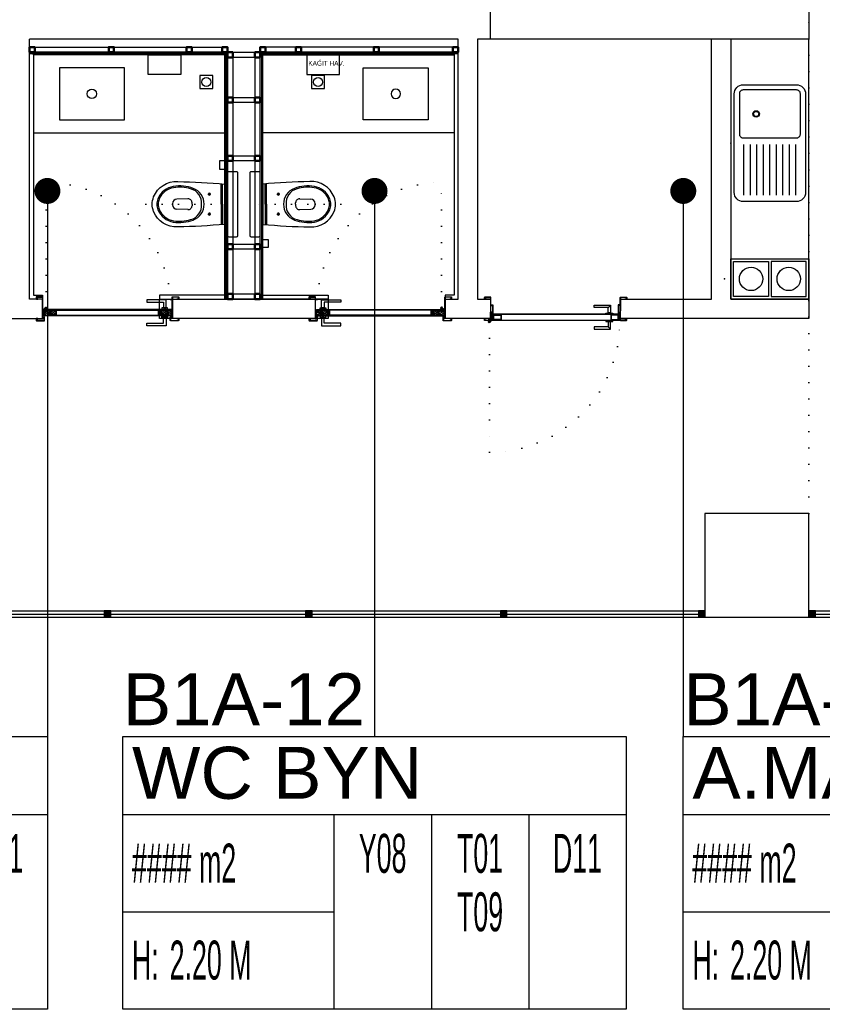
# Model space of a CAD drawing. Header units: metres. Extents: x -13933 to 152404, y -7861 to 21912.
# Drawn here: x 92755 to 93372, y 1298 to 2060 of the extents above; entities that cross this region are included whole.
import ezdxf
from ezdxf.enums import TextEntityAlignment as Align

# ---------------------------------------------------------------- set-up
doc = ezdxf.new("R2010")
doc.units = ezdxf.units.M
doc.header["$LTSCALE"] = 100
doc.header["$MEASUREMENT"] = 0
doc.linetypes.add('DOT2', pattern=[0.125, 0, -0.125])
doc.linetypes.add('HIDDEN', pattern=[0.375, 0.25, -0.125])
doc.layers.get('0').update_dxf_attribs({"color": 9, "lineweight": 9})
for name, color, linetype, lineweight in [('00', 9, 'Continuous', 9), ('01', 9, 'Continuous', 9), ('05V', 9, 'Continuous', 9), ('06B', 9, 'Continuous', 9), ('06C @ 1', 9, 'Continuous', 9), ('06D', 9, 'Continuous', 9), ('09', 9, 'Continuous', 9), ('10', 9, 'Continuous', 9), ('12', 9, 'Continuous', 9), ('15', 9, 'Continuous', 9), ('20', 9, 'DOT2', 9), ('21_mahal200', 9, 'Continuous', 9), ('40x40 profil', 3, 'Continuous', 9), ('Alçıpan', 2, 'Continuous', 9), ('SERAMİK', 1, 'Continuous', 9), ('TEFRİŞ', 9, 'Continuous', 9), ('YAZI', 7, 'Continuous', 9)]:
    doc.layers.add(name, color=color, linetype=linetype, lineweight=lineweight)
doc.styles.add('Arial', font='arial.ttf', dxfattribs={"height": 2.5})
doc.styles.add('MuuM_TEXT-STANDART', font='ARIALN.TTF')
doc.dimstyles.new('MuuM_DIM200', dxfattribs={"dimscale": 20, "dimtxt": 2, "dimasz": 1, "dimexe": 1, "dimexo": 1, "dimgap": 1, "dimtad": 1, "dimdec": 1, "dimrnd": 0.5, "dimdsep": 46, "dimtxsty": 'MuuM_TEXT-STANDART', "dimblk": 'ARCHTICK', "dimcen": 0, "dimdle": 0.15, "dimclrd": 256, "dimclre": 256, "dimclrt": 256, "dimadec": 0, "dimazin": 0, "dimtfac": 5, "dimtdec": 1, "dimtix": 1, "dimtmove": 2, "dimatfit": 3, "dimldrblk": 'DOT', "dimfxl": 3, "dimfxlon": 1, "dimtolj": 1, "dimlwd": -1, "dimlwe": -1, "dimarcsym": 0})

# ---------------------------------------------------------------- blocks, each defined once
blk = doc.blocks.new('p-kolon_80x80')
blk.add_lwpolyline([(-40, -40), (40, -40), (40, 40), (-40, 40)], close=True)
blk = doc.blocks.new('1.Bod.Ara.Sitatik Elk')
at = {"layer": '01'}
blk.add_lwpolyline([(8420, -6500), (8420, -6500), (8420, -6460), (8420, -6150), (9220, -6150), (9220, -6190), (8470, -6190), (8470, -6460), (9015, -6460), (9015, -6545), (9220, -6545), (9220, -6585), (8975, -6585), (8975, -6500), (8470, -6500), (8470, -6585), (8420, -6585), (8420, -6500)], close=True, dxfattribs=at)
blk.add_blockref('p-kolon_80x80', (9180, -6990), dxfattribs=at)
blk = doc.blocks.new('_ArchTick')
at = {"color": 0, "linetype": 'ByBlock', "const_width": 0.15}
blk.add_lwpolyline([(-0.5, -0.5), (0.5, 0.5)], dxfattribs=at)
blk = doc.blocks.new('_Dot')
at = {"color": 0, "linetype": 'ByBlock', "lineweight": -2}
blk.add_line((-0.5, 0), (-1, 0), dxfattribs=at)
at = {"color": 0, "linetype": 'ByBlock', "const_width": 0.5}
blk.add_lwpolyline([(-0.25, 0, 1), (0.25, 0, 1)], format="xyb", close=True, dxfattribs=at)
blk = doc.blocks.new('0_roomno2')
blk.add_lwpolyline([(19.375, -10.5), (0, -10.5), (0, 0), (19.375, 0)], close=True)
for points in [[(0, -3), (19.375, -3)], [(8.125, -3), (8.125, -10.5)], [(11.875, -3), (11.875, -10.5)], [(15.625, -3), (15.625, -10.5)], [(0, -6.75), (8.125, -6.75)]]:
    blk.add_lwpolyline(points)
at = {"style": 'MuuM_TEXT-STANDART', "width": 0.6}
blk.add_text('H:', height=1.5, dxfattribs=at).set_placement((0.35, -8.608), align=Align.MIDDLE_LEFT)
at = {"style": 'Arial'}
blk.add_attdef('ODANO', (0, 1.17), '', height=2, dxfattribs=at)
blk.add_attdef('MEKANADI', text='', height=2, dxfattribs=at).set_placement((0.35, -3), align=Align.BOTTOM_LEFT)
at = {"style": 'MuuM_TEXT-STANDART', "width": 0.6}
for tag, p in [('YER01', (10, -4.5)), ('TAVAN01', (13.75, -4.5)), ('DUVAR01', (17.5, -4.5)), ('YER02', (10, -6.75)), ('TAVAN02', (13.75, -6.75)), ('DUVAR02', (17.5, -6.75)), ('YER03', (10, -9)), ('TAVAN03', (13.75, -9)), ('DUVAR03', (17.5, -9))]:
    blk.add_attdef(tag, text='', height=1.5, dxfattribs=at).set_placement(p, align=Align.MIDDLE_CENTER)
for tag, p in [('M2', (0.35, -4.875)), ('TEMIZTAVANYUKSEKLIGI', (1.8, -8.608))]:
    blk.add_attdef(tag, text='', height=1.5, dxfattribs=at).set_placement(p, align=Align.MIDDLE_LEFT)
blk = doc.blocks.new('p-kapı kolu')
for points in [[(2.2, 0), (2.2, -1.25), (-2.2, -1.25), (-2.2, 0), (2.2, 0)], [(1.225, -1.25), (1.225, -7.5), (-13.775, -7.5), (-13.775, -5.625), (-1.025, -5.625), (-1.025, -5.625), (-1.025, -1.25), (1.225, -1.25)]]:
    blk.add_lwpolyline(points)
blk = doc.blocks.new('K-AH-01')
at = {"layer": '09'}
h = blk.add_hatch(dxfattribs=at)
h.set_pattern_fill('LOGEND', color=256, scale=10, style=0)
h.set_pattern_definition([(7e-15, (-3944.073, -2726.897), (10, 10), [3, -7]), (7e-15, (-3944.073, -2726.397), (10, 10), [3, -7]), (7e-15, (-3943.573, -2725.397), (10, 10), [2, -8]), (7e-15, (-3943.073, -2724.397), (10, 10), [1.5, -8.5]), (7e-15, (-3943.073, -2723.397), (10, 10), [1, -9]), (7e-15, (-3945.573, -2722.397), (10, 10), [0.5, -2.5, 0.5, -6.5]), (7e-15, (-3944.073, -2721.897), (10, 10), [0.5, -4, 1.5, -4]), (7e-15, (-3942.073, -2721.397), (10, 10), [0.5, -0.5, 0.5, -8.5]), (7e-15, (-3942.573, -2720.897), (10, 10), [0.5, -9.5]), (7e-15, (-3943.073, -2719.897), (10, 10), [1.5, -8.5]), (7e-15, (-3943.073, -2718.897), (10, 10), [2, -8]), (7e-15, (-3943.573, -2717.897), (10, 10), [2.5, -3, 0.5, -4]), (90, (-3947.573, -2723.897), (-10, 10), [0.5, -1, 2.5, -6]), (90, (-3947.073, -2722.897), (-10, 10), [0.5, -0.5, 1.5, -7.5]), (90, (-3946.573, -2718.897), (-10, 10), [1, -9]), (90, (-3946.073, -2722.897), (-10, 10), [2, -3, 0.5, -4.5]), (90, (-3945.573, -2717.397), (-10, 10), [0.5, -9.5]), (90, (-3945.073, -2722.397), (-10, 10), [1.5, -8.5]), (90, (-3944.073, -2721.897), (-10, 10), [1, -9]), (90, (-3943.073, -2721.897), (-10, 10), [0.5, -1.5, 1.5, -6.5]), (90, (-3942.573, -2721.397), (-10, 10), [0.5, -9.5]), (90, (-3942.073, -2723.397), (-10, 10), [1.4, -8.6]), (90, (-3941.573, -2725.397), (-10, 10), [1, -9]), (90, (-3940.573, -2721.397), (-10, 10), [0.5, -9.5]), (90, (-3939.573, -2721.897), (-10, 10), [1.5, -8.5]), (90, (-3938.573, -2721.897), (-10, 10), [1.5, -8.5]), (45, (-3940.073, -2725.8966), (1e-15, 10), [0.7071, -0.7071, 0.7071, -12.020836]), (45, (-3942.073, -2723.3966), (1e-15, 10), [1.4142, -12.727936]), (45, (-3946.073, -2718.3966), (1e-15, 10), [1.4142, -12.727936]), (45, (-3944.073, -2720.8966), (1e-15, 10), [1.4142, -12.727936]), (45, (-3943.573, -2722.8966), (1e-15, 10), [1.4142, -12.727936]), (45, (-3940.573, -2724.8966), (1e-15, 10), [1.4142, -12.727936]), (45, (-3941.573, -2724.3966), (1e-15, 10), [2.12132, -12.020816]), (45, (-3944.573, -2719.8966), (1e-15, 10), [0.7071, -13.435036]), (45, (-3945.073, -2718.8966), (1e-15, 10), [0.7071, -13.435036]), (45, (-3941.073, -2718.8966), (1e-15, 10), [0.7071, -13.435036]), (45, (-3945.073, -2723.8966), (1e-15, 10), [0.7071, -13.435036]), (45, (-3939.573, -2720.3966), (1e-15, 10), [0.7071, -13.435036]), (45, (-3943.073, -2721.3966), (1e-15, 10), [0.7071, -13.435036]), (45, (-3942.073, -2720.3966), (1e-15, 10), [0.7071, -13.435036]), (135, (-3942.573, -2722.3966), (-10, 1e-15), [0.7071, -0.7071, 2.12132, -10.606616]), (135, (-3941.073, -2722.3966), (-10, 1e-15), [0.7071, -13.435036]), (135, (-3941.073, -2725.8966), (-10, 1e-15), [0.7071, -13.435036]), (135, (-3943.073, -2723.3966), (-10, 1e-15), [0.7071, -13.435036]), (135, (-3941.573, -2721.3966), (-10, 1e-15), [0.7071, -13.435036]), (135, (-3944.073, -2723.8966), (-10, 1e-15), [0.7071, -13.435036]), (135, (-3940.073, -2723.8966), (-10, 1e-15), [0.7071, -13.435036]), (135, (-3947.073, -2726.8966), (-10, 1e-15), [0.7071, -13.435036]), (135, (-3946.573, -2726.3966), (-10, 1e-15), [1.4142, -12.727936]), (135, (-3946.073, -2725.8966), (-10, 1e-15), [1.4142, -12.727936]), (135, (-3945.073, -2725.8966), (-10, 1e-15), [1.4142, -12.727936]), (135, (-3944.573, -2724.8966), (-10, 1e-15), [1.4142, -12.727936]), (135, (-3940.573, -2720.8966), (-10, 1e-15), [1.4142, -12.727936]), (135, (-3938.573, -2725.8966), (-10, 1e-15), [1.4142, -12.727936]), (135, (-3938.073, -2717.8966), (-10, 1e-15), [1.4142, -12.727936]), (135, (-3938.073, -2718.8966), (-10, 1e-15), [1.4142, -12.727936]), (135, (-3939.073, -2719.3966), (-10, 1e-15), [1.4142, -12.727936]), (135, (-3946.073, -2719.3966), (-10, 1e-15), [2.12132, -12.020816]), (135, (-3939.573, -2720.3966), (-10, 1e-15), [2.12132, -12.020816]), (26.56505, (-3945.0727, -2717.3966), (10, 4e-09), [1.118, -21.24268]), (26.56505, (-3945.0727, -2722.3966), (10, 4e-09), [1.118, -21.24268]), (26.56505, (-3944.0727, -2719.3966), (10, 4e-09), [1.118, -21.24268]), (26.56505, (-3941.0727, -2726.3966), (10, 4e-09), [1.118, -21.24268]), (26.56505, (-3941.5727, -2725.3966), (10, 4e-09), [1.118, -21.24268]), (26.56505, (-3944.5727, -2723.3966), (10, 4e-09), [1.118, -21.24268]), (26.56505, (-3944.5727, -2718.3966), (10, 4e-09), [1.118, -21.24268]), (26.56505, (-3941.5727, -2721.3966), (10, 4e-09), [2.236, -20.12468]), (63.43495, (-3941.5727, -2719.8966), (5e-10, 10), [1.118, -21.24268]), (63.43495, (-3940.0727, -2722.8966), (5e-10, 10), [1.118, -21.24268]), (63.43495, (-3945.0727, -2720.8966), (5e-10, 10), [1.118, -21.24268]), (63.43495, (-3947.0727, -2720.3966), (5e-10, 10), [1.118, -21.24268]), (63.43495, (-3941.0727, -2722.3966), (5e-10, 10), [1.118, -21.24268]), (63.43495, (-3942.0727, -2722.3966), (5e-10, 10), [1.118, -21.24268]), (63.43495, (-3946.0727, -2720.8966), (5e-10, 10), [2.236, -20.12468]), (63.43495, (-3938.5727, -2724.3966), (5e-10, 10), [2.236, -20.12468]), (63.43495, (-3939.5727, -2723.8966), (5e-10, 10), [2.236, -20.12468]), (116.56505, (-3947.5727, -2725.3966), (-4e-09, 10), [1.118, -21.24268]), (116.56505, (-3947.5727, -2719.8966), (-4e-09, 10), [1.118, -21.24268]), (116.56505, (-3945.5727, -2726.8966), (-4e-09, 10), [1.118, -21.24268]), (116.56505, (-3946.5727, -2717.8966), (-4e-09, 10), [1.118, -21.24268]), (116.56505, (-3945.5727, -2723.8966), (-4e-09, 10), [1.118, -21.24268]), (116.56505, (-3943.5727, -2722.8966), (-4e-09, 10), [1.118, -21.24268]), (116.56505, (-3942.5727, -2720.8966), (-4e-09, 10), [1.118, -21.24268]), (116.56505, (-3947.0727, -2724.8966), (3.2e-06, 10.0000016), [1.118, -21.24268]), (116.56505, (-3944.5727, -2723.3966), (-4e-09, 10), [1.118, -21.24268]), (116.56505, (-3941.5727, -2724.3966), (-4e-09, 10), [1.118, -21.24268]), (116.56505, (-3940.5727, -2723.3966), (-4e-09, 10), [1.118, -21.24268]), (116.56505, (-3938.5727, -2720.3966), (-4e-09, 10), [1.118, -21.24268]), (116.56505, (-3946.0727, -2717.3966), (-4e-09, 10), [1.118, -21.24268]), (116.56505, (-3947.5727, -2717.8966), (-4e-09, 10), [2.236, -20.12468]), (116.56505, (-3946.0727, -2724.8966), (-4e-09, 10), [2.236, -20.12468]), (153.43495, (-3947.5727, -2726.3966), (-10, 5e-10), [1.118, -21.24268]), (153.43495, (-3939.0727, -2726.8966), (-10, 5e-10), [1.118, -21.24268]), (153.43495, (-3939.5727, -2721.8966), (-10, 5e-10), [1.118, -21.24268]), (153.43495, (-3943.5727, -2725.3966), (-10, 5e-10), [1.118, -21.24268]), (153.43495, (-3944.0727, -2726.3966), (-10, 5e-10), [1.118, -21.24268]), (153.43495, (-3943.0727, -2724.3966), (-10, 5e-10), [1.118, -21.24268]), (153.43495, (-3940.0727, -2718.3966), (-10, 5e-10), [1.118, -21.24268]), (153.43495, (-3939.0727, -2717.8966), (-10, 5e-10), [2.236, -20.12468])])
h.paths.add_polyline_path([(10.77, 6.46), (10.77, 2.46), (0.77, 2.46), (0.77, 6.46)])
h = blk.add_hatch(dxfattribs=at)
h.set_pattern_fill('LOGEND', color=256, scale=10, style=0)
h.set_pattern_definition([(7e-15, (-3938.781, -2726.897), (10, 10), [3, -7]), (7e-15, (-3938.781, -2726.397), (10, 10), [3, -7]), (7e-15, (-3938.281, -2725.397), (10, 10), [2, -8]), (7e-15, (-3937.781, -2724.397), (10, 10), [1.5, -8.5]), (7e-15, (-3937.781, -2723.397), (10, 10), [1, -9]), (7e-15, (-3940.281, -2722.397), (10, 10), [0.5, -2.5, 0.5, -6.5]), (7e-15, (-3938.781, -2721.897), (10, 10), [0.5, -4, 1.5, -4]), (7e-15, (-3936.781, -2721.397), (10, 10), [0.5, -0.5, 0.5, -8.5]), (7e-15, (-3937.281, -2720.897), (10, 10), [0.5, -9.5]), (7e-15, (-3937.781, -2719.897), (10, 10), [1.5, -8.5]), (7e-15, (-3937.781, -2718.897), (10, 10), [2, -8]), (7e-15, (-3938.281, -2717.897), (10, 10), [2.5, -3, 0.5, -4]), (90, (-3942.281, -2723.897), (-10, 10), [0.5, -1, 2.5, -6]), (90, (-3941.781, -2722.897), (-10, 10), [0.5, -0.5, 1.5, -7.5]), (90, (-3941.281, -2718.897), (-10, 10), [1, -9]), (90, (-3940.781, -2722.897), (-10, 10), [2, -3, 0.5, -4.5]), (90, (-3940.281, -2717.397), (-10, 10), [0.5, -9.5]), (90, (-3939.781, -2722.397), (-10, 10), [1.5, -8.5]), (90, (-3938.781, -2721.897), (-10, 10), [1, -9]), (90, (-3937.781, -2721.897), (-10, 10), [0.5, -1.5, 1.5, -6.5]), (90, (-3937.281, -2721.397), (-10, 10), [0.5, -9.5]), (90, (-3936.781, -2723.397), (-10, 10), [1.4, -8.6]), (90, (-3936.281, -2725.397), (-10, 10), [1, -9]), (90, (-3935.281, -2721.397), (-10, 10), [0.5, -9.5]), (90, (-3934.281, -2721.897), (-10, 10), [1.5, -8.5]), (90, (-3933.281, -2721.897), (-10, 10), [1.5, -8.5]), (45, (-3934.781, -2725.8966), (1e-15, 10), [0.7071, -0.7071, 0.7071, -12.020836]), (45, (-3936.781, -2723.3966), (1e-15, 10), [1.4142, -12.727936]), (45, (-3940.781, -2718.3966), (1e-15, 10), [1.4142, -12.727936]), (45, (-3938.781, -2720.8966), (1e-15, 10), [1.4142, -12.727936]), (45, (-3938.281, -2722.8966), (1e-15, 10), [1.4142, -12.727936]), (45, (-3935.281, -2724.8966), (1e-15, 10), [1.4142, -12.727936]), (45, (-3936.281, -2724.3966), (1e-15, 10), [2.12132, -12.020816]), (45, (-3939.281, -2719.8966), (1e-15, 10), [0.7071, -13.435036]), (45, (-3939.781, -2718.8966), (1e-15, 10), [0.7071, -13.435036]), (45, (-3935.781, -2718.8966), (1e-15, 10), [0.7071, -13.435036]), (45, (-3939.781, -2723.8966), (1e-15, 10), [0.7071, -13.435036]), (45, (-3934.281, -2720.3966), (1e-15, 10), [0.7071, -13.435036]), (45, (-3937.781, -2721.3966), (1e-15, 10), [0.7071, -13.435036]), (45, (-3936.781, -2720.3966), (1e-15, 10), [0.7071, -13.435036]), (135, (-3937.281, -2722.3966), (-10, 1e-15), [0.7071, -0.7071, 2.12132, -10.606616]), (135, (-3935.781, -2722.3966), (-10, 1e-15), [0.7071, -13.435036]), (135, (-3935.781, -2725.8966), (-10, 1e-15), [0.7071, -13.435036]), (135, (-3937.781, -2723.3966), (-10, 1e-15), [0.7071, -13.435036]), (135, (-3936.281, -2721.3966), (-10, 1e-15), [0.7071, -13.435036]), (135, (-3938.781, -2723.8966), (-10, 1e-15), [0.7071, -13.435036]), (135, (-3934.781, -2723.8966), (-10, 1e-15), [0.7071, -13.435036]), (135, (-3941.781, -2726.8966), (-10, 1e-15), [0.7071, -13.435036]), (135, (-3941.281, -2726.3966), (-10, 1e-15), [1.4142, -12.727936]), (135, (-3940.781, -2725.8966), (-10, 1e-15), [1.4142, -12.727936]), (135, (-3939.781, -2725.8966), (-10, 1e-15), [1.4142, -12.727936]), (135, (-3939.281, -2724.8966), (-10, 1e-15), [1.4142, -12.727936]), (135, (-3935.281, -2720.8966), (-10, 1e-15), [1.4142, -12.727936]), (135, (-3933.281, -2725.8966), (-10, 1e-15), [1.4142, -12.727936]), (135, (-3932.781, -2717.8966), (-10, 1e-15), [1.4142, -12.727936]), (135, (-3932.781, -2718.8966), (-10, 1e-15), [1.4142, -12.727936]), (135, (-3933.781, -2719.3966), (-10, 1e-15), [1.4142, -12.727936]), (135, (-3940.781, -2719.3966), (-10, 1e-15), [2.12132, -12.020816]), (135, (-3934.281, -2720.3966), (-10, 1e-15), [2.12132, -12.020816]), (26.56505, (-3939.7813, -2717.3966), (10, 4e-09), [1.118, -21.24268]), (26.56505, (-3939.7813, -2722.3966), (10, 4e-09), [1.118, -21.24268]), (26.56505, (-3938.7813, -2719.3966), (10, 4e-09), [1.118, -21.24268]), (26.56505, (-3935.7813, -2726.3966), (10, 4e-09), [1.118, -21.24268]), (26.56505, (-3936.2813, -2725.3966), (10, 4e-09), [1.118, -21.24268]), (26.56505, (-3939.2813, -2723.3966), (10, 4e-09), [1.118, -21.24268]), (26.56505, (-3939.2813, -2718.3966), (10, 4e-09), [1.118, -21.24268]), (26.56505, (-3936.2813, -2721.3966), (10, 4e-09), [2.236, -20.12468]), (63.43495, (-3936.2813, -2719.8966), (5e-10, 10), [1.118, -21.24268]), (63.43495, (-3934.7813, -2722.8966), (5e-10, 10), [1.118, -21.24268]), (63.43495, (-3939.7813, -2720.8966), (5e-10, 10), [1.118, -21.24268]), (63.43495, (-3941.7813, -2720.3966), (5e-10, 10), [1.118, -21.24268]), (63.43495, (-3935.7813, -2722.3966), (5e-10, 10), [1.118, -21.24268]), (63.43495, (-3936.7813, -2722.3966), (5e-10, 10), [1.118, -21.24268]), (63.43495, (-3940.7813, -2720.8966), (5e-10, 10), [2.236, -20.12468]), (63.43495, (-3933.2813, -2724.3966), (5e-10, 10), [2.236, -20.12468]), (63.43495, (-3934.2813, -2723.8966), (5e-10, 10), [2.236, -20.12468]), (116.56505, (-3942.2813, -2725.3966), (-4e-09, 10), [1.118, -21.24268]), (116.56505, (-3942.2813, -2719.8966), (-4e-09, 10), [1.118, -21.24268]), (116.56505, (-3940.2813, -2726.8966), (-4e-09, 10), [1.118, -21.24268]), (116.56505, (-3941.2813, -2717.8966), (-4e-09, 10), [1.118, -21.24268]), (116.56505, (-3940.2813, -2723.8966), (-4e-09, 10), [1.118, -21.24268]), (116.56505, (-3938.2813, -2722.8966), (-4e-09, 10), [1.118, -21.24268]), (116.56505, (-3937.2813, -2720.8966), (-4e-09, 10), [1.118, -21.24268]), (116.56505, (-3941.7813, -2724.8966), (3.2e-06, 10.0000016), [1.118, -21.24268]), (116.56505, (-3939.2813, -2723.3966), (-4e-09, 10), [1.118, -21.24268]), (116.56505, (-3936.2813, -2724.3966), (-4e-09, 10), [1.118, -21.24268]), (116.56505, (-3935.2813, -2723.3966), (-4e-09, 10), [1.118, -21.24268]), (116.56505, (-3933.2813, -2720.3966), (-4e-09, 10), [1.118, -21.24268]), (116.56505, (-3940.7813, -2717.3966), (-4e-09, 10), [1.118, -21.24268]), (116.56505, (-3942.2813, -2717.8966), (-4e-09, 10), [2.236, -20.12468]), (116.56505, (-3940.7813, -2724.8966), (-4e-09, 10), [2.236, -20.12468]), (153.43495, (-3942.2813, -2726.3966), (-10, 5e-10), [1.118, -21.24268]), (153.43495, (-3933.7813, -2726.8966), (-10, 5e-10), [1.118, -21.24268]), (153.43495, (-3934.2813, -2721.8966), (-10, 5e-10), [1.118, -21.24268]), (153.43495, (-3938.2813, -2725.3966), (-10, 5e-10), [1.118, -21.24268]), (153.43495, (-3938.7813, -2726.3966), (-10, 5e-10), [1.118, -21.24268]), (153.43495, (-3937.7813, -2724.3966), (-10, 5e-10), [1.118, -21.24268]), (153.43495, (-3934.7813, -2718.3966), (-10, 5e-10), [1.118, -21.24268]), (153.43495, (-3933.7813, -2717.8966), (-10, 5e-10), [2.236, -20.12468])])
h.paths.add_polyline_path([(89.06, 2.47), (89.06, 6.46), (99.06, 6.47), (99.06, 2.47)])
at = {"layer": '10'}
for points in [[(-0.44, -1.7), (1.3, -1.7, 0.414214), (1.6, -1.4), (1.6, 1.1, 0.414214), (1.3, 1.4, 0.414214), (1, 1.1), (1, 0.2), (0.2, 0.2), (0.2, 16.4, 0.414214), (-0.1, 16.7), (-4.6, 16.7, 0.414214), (-4.9, 16.4), (-4.9, 15.3, 0.414214), (-4.6, 15), (-3.5, 15), (-3.5, 15.2), (-4.6, 15.2, -0.414214), (-4.7, 15.3), (-4.7, 16.4, -0.414214), (-4.6, 16.5), (-0.2, 16.5), (-0.1, 16.5, -0.414214), (0, 16.4), (0, 0), (1.2, 0), (1.2, 1.1, -0.414214), (1.3, 1.2, -0.414214), (1.4, 1.1), (1.4, -1.4, -0.414214), (1.3, -1.5), (-0.44, -1.5), (-4.6, -1.5, -0.414214), (-4.7, -1.4), (-4.7, -0.3, -0.414214), (-4.6, -0.2), (-3.5, -0.2), (-3.5, 0), (-4.6, 0, 0.414214), (-4.9, -0.3), (-4.9, -1.4, 0.414214), (-4.6, -1.7)], [(100.44, -1.7), (98.7, -1.7, -0.414214), (98.4, -1.4), (98.4, 1.1, -0.414214), (98.7, 1.4, -0.414214), (99, 1.1), (99, 0.2), (99.8, 0.2), (99.8, 16.4, -0.414214), (100.1, 16.7), (104.6, 16.7, -0.414214), (104.9, 16.4), (104.9, 15.3, -0.414214), (104.6, 15), (103.5, 15), (103.5, 15.2), (104.6, 15.2, 0.414214), (104.7, 15.3), (104.7, 16.4, 0.414214), (104.6, 16.5), (100.2, 16.5), (100.1, 16.5, 0.414214), (100, 16.4), (100, 0), (98.8, 0), (98.8, 1.1, 0.414214), (98.7, 1.2, 0.414214), (98.6, 1.1), (98.6, -1.4, 0.414214), (98.7, -1.5), (100.44, -1.5), (104.6, -1.5, 0.414214), (104.7, -1.4), (104.7, -0.3, 0.414214), (104.6, -0.2), (103.5, -0.2), (103.5, 0), (104.6, 0, -0.414214), (104.9, -0.3), (104.9, -1.4, -0.414214), (104.6, -1.7)], [(2.15, 7.6), (0.77, 6.96), (0.77, 4.09), (0.57, 4.09), (0.57, 7.09), (2.04, 7.77, -14.796002)]]:
    blk.add_lwpolyline(points, format="xyb", close=True, dxfattribs=at)
blk.add_circle((2.72, 8.09), 0.55, dxfattribs=at)
at = {"layer": '12'}
for points in [[(0.77, 6.46), (99.06, 6.47), (99.06, 6.97), (0.77, 6.96)], [(0.77, 2.46), (10.77, 2.46), (10.77, 6.46), (0.77, 6.46)], [(0.77, 2.46), (99.06, 2.46), (99.06, 1.96), (0.77, 1.96)], [(89.06, 2.46), (99.06, 2.46), (99.06, 6.47), (89.06, 6.47)]]:
    blk.add_lwpolyline(points, close=True, dxfattribs=at)
at = {"layer": '20'}
blk.add_lwpolyline([(2.72, 8.09), (2.72, 105.23)], dxfattribs=at)
at = {"layer": '20', "linetype": 'HIDDEN'}
for points in [[(1.97, 6.89), (1.97, 5.39), (3.47, 5.39), (3.47, 6.89)], [(2.17, 7.58), (2.17, 5.59), (3.27, 5.59), (3.27, 7.58)]]:
    blk.add_lwpolyline(points, dxfattribs=at)
at = {"layer": '20'}
blk.add_arc((0.77, 6.96), 98.29, 357.08416, 88.86324, dxfattribs=at)
at = {"layer": '06C @ 1', "xscale": -1, "rotation": 180}
blk.add_blockref('p-kapı kolu', (94.06, 6.97), dxfattribs=at)
at = {"layer": '06C @ 1'}
blk.add_blockref('p-kapı kolu', (94.06, 1.96), dxfattribs=at)
blk = doc.blocks.new('gr-p-birim eleman')
blk.add_lwpolyline([(-1, 0), (0, 0), (0, 1), (-1, 1)], close=True)
blk = doc.blocks.new('m-mu-ocak01-p')
for points in [[(-16.5, 5), (-16.5, 65), (14.5, 65), (14.5, 5)], [(12.5, 36), (12.5, 63), (-14.5, 63), (-14.5, 36)], [(12.5, 34), (12.5, 7), (-14.5, 7), (-14.5, 34)]]:
    blk.add_lwpolyline(points, close=True)
for centre in [(-1, 49.5), (-1, 20.5)]:
    blk.add_circle(centre, 9)
blk.add_point((-1, 0))
blk = doc.blocks.new('m-mu-evye01-p')
for points in [[(-45, 9.5), (-45, 50.5, -0.414214), (-38, 57.5), (38, 57.5, -0.414214), (45, 50.5), (45, 9.5, -0.414214), (38, 2.5), (-38, 2.5, -0.414214)], [(-4, 9.5), (-4, 50.5, 0.414214), (-7, 53.5), (-38, 53.5, 0.414214), (-41, 50.5), (-41, 9.5, 0.414214), (-38, 6.5), (-7, 6.5, 0.414214)]]:
    blk.add_lwpolyline(points, format="xyb", close=True)
for points in [[(40, 50), (1, 50)], [(40, 45), (1, 45)], [(40, 40), (1, 40)], [(40, 35), (1, 35)], [(40, 30), (1, 30)], [(40, 25), (1, 25)], [(40, 20), (1, 20)], [(40, 15), (1, 15)], [(40, 10), (1, 10)]]:
    blk.add_lwpolyline(points)
for radius in [2.5, 2]:
    blk.add_circle((-22.5, 19.5), radius)
blk.add_point((0, 0))
blk = doc.blocks.new('prf-10x10')
blk.add_lwpolyline([(-5, -5), (5, -5), (5, 5), (-5, 5)], close=True)
at = {"color": 255}
blk.add_solid([(-5, -5), (5, -5), (-5, 5), (5, 5)], dxfattribs=at)
at = {"layer": '10'}
blk.add_point((0, 0), dxfattribs=at)
blk = doc.blocks.new('p-dog-ser-620')
at = {"layer": '06D'}
for points in [[(-620, 5), (-5, 5)], [(-620, 0), (-5, 0)]]:
    blk.add_lwpolyline(points, dxfattribs=at)
at = {"layer": '15'}
blk.add_lwpolyline([(-620, 2.5), (-5, 2.5)], dxfattribs=at)
at = {"layer": '10', "xscale": 0.5, "yscale": 0.5, "rotation": 90}
for p in [(-617.5, 2.5), (-460, 2.5), (-305, 2.5), (-155, 2.5), (-2.5, 2.5)]:
    blk.add_blockref('prf-10x10', p, dxfattribs=at)
blk = doc.blocks.new('gr-p-barel kilitli kapı kolu')
at = {"flags": 128}
for points in [[(-0.9, 0.8), (-0.9, 4.9), (-11.7, 4.9), (-11.7, 6.7), (0.9, 6.7), (0.9, 0.8)], [(-0.8, 5), (0.8, 6.6)]]:
    blk.add_lwpolyline(points, dxfattribs=at)
blk.add_lwpolyline([(-2.75, 0), (-2.75, 0.7), (2.75, 0.7), (2.75, 0)])
blk.add_lwpolyline([(-1.3, 0.7), (1.3, 0.7), (1.3, 0.8), (-1.3, 0.8)], close=True)
blk = doc.blocks.new('prf-scr2')
at = {"linetype": 'DOT2', "ltscale": 10}
blk.add_line((0, 0.19), (0, -1.06), dxfattribs=at)
for p, q in [((0.09, -0.24), (-0.09, -0.2)), ((-0.09, -0.24), (0.09, -0.28)), ((0.09, -0.32), (-0.09, -0.28)), ((-0.09, -0.32), (0.09, -0.36)), ((0.09, -0.4), (-0.09, -0.36)), ((-0.09, -0.4), (0.09, -0.44)), ((0.09, -0.48), (-0.09, -0.44)), ((-0.09, -0.48), (0.09, -0.52)), ((0.09, -0.56), (-0.09, -0.52)), ((-0.09, -0.56), (0.09, -0.6)), ((0.09, -0.64), (-0.09, -0.6)), ((-0.09, -0.64), (0.09, -0.68)), ((0.09, -0.72), (-0.09, -0.68)), ((-0.09, -0.72), (0.09, -0.76)), ((0.06, -0.84), (-0.08, -0.76)), ((-0.07, -0.8), (0.06, -0.84)), ((0.09, -0.17), (0, -0.15)), ((0, -0.18), (0.09, -0.2))]:
    blk.add_line(p, q)
blk.add_lwpolyline([(0.23, 0), (-0.23, 0), (-0.23, -0.01), (-0.12, -0.14), (0.12, -0.14), (0.23, -0.01), (0.23, 0)], close=True)
for points in [[(0.23, -0.01), (-0.23, -0.01)], [(-0.09, -0.14), (-0.09, -0.2), (-0.12, -0.22), (-0.12, -0.23), (-0.09, -0.24), (-0.09, -0.28), (-0.12, -0.3), (-0.12, -0.31), (-0.09, -0.32), (-0.09, -0.36), (-0.12, -0.38), (-0.12, -0.39), (-0.09, -0.4), (-0.09, -0.44), (-0.12, -0.46), (-0.12, -0.46), (-0.09, -0.48), (-0.09, -0.52), (-0.12, -0.54), (-0.12, -0.54), (-0.09, -0.56), (-0.09, -0.6), (-0.12, -0.62), (-0.12, -0.62), (-0.09, -0.64), (-0.09, -0.68), (-0.12, -0.69), (-0.12, -0.7), (-0.09, -0.72), (-0.09, -0.73), (-0.08, -0.76), (-0.1, -0.77), (-0.1, -0.78), (-0.07, -0.8), (-0.01, -0.94), (0, -0.95), (0.01, -0.94), (0.08, -0.76), (0.09, -0.76), (0.12, -0.74), (0.12, -0.73), (0.09, -0.72), (0.09, -0.68), (0.12, -0.66), (0.12, -0.66), (0.09, -0.64), (0.09, -0.6), (0.12, -0.58), (0.12, -0.58), (0.09, -0.56), (0.09, -0.52), (0.12, -0.5), (0.12, -0.5), (0.09, -0.48), (0.09, -0.44), (0.12, -0.43), (0.12, -0.42), (0.09, -0.4), (0.09, -0.36), (0.12, -0.35), (0.12, -0.34), (0.09, -0.32), (0.09, -0.28), (0.12, -0.27), (0.12, -0.26), (0.09, -0.24), (0.09, -0.2), (0.12, -0.19), (0.12, -0.18), (0.09, -0.17), (0.09, -0.14)]]:
    blk.add_lwpolyline(points)
blk = doc.blocks.new('K-SAC-01')
at = {"layer": '10'}
for points in [[(-4.6, 16.2, -0.414214), (-4.5, 16.3), (-0.1, 16.3, -0.414214), (0, 16.2), (0, 5.9), (0.2, 5.9), (0.2, 16.2, 0.414214), (-0.1, 16.5), (-4.5, 16.5, 0.414214), (-4.8, 16.2), (-4.8, 15.3, 0.414214), (-4.5, 15), (-3.4, 15), (-3.4, 15.2), (-4.5, 15.2, -0.414214), (-4.6, 15.3)], [(104.6, 16.2, 0.414214), (104.5, 16.3), (100.1, 16.3, 0.414214), (100, 16.2), (100, 5.9), (99.8, 5.9), (99.8, 16.2, -0.414214), (100.1, 16.5), (104.5, 16.5, -0.414214), (104.8, 16.2), (104.8, 15.3, -0.414214), (104.5, 15), (103.4, 15), (103.4, 15.2), (104.5, 15.2, 0.414214), (104.6, 15.3)], [(0.2, 10.3, -0.414214), (0.5, 10.6), (1.5, 10.6, -0.414214), (1.8, 10.3), (1.8, 3.9, -0.414214), (1.5, 3.6, -0.414214), (1.2, 3.9), (1.2, 4.8), (0.2, 4.8), (0.2, -1.2, -0.414214), (-0.1, -1.5), (-4.5, -1.5, -0.414214), (-4.8, -1.2), (-4.8, -0.3, -0.414214), (-4.5, 0), (-3.4, 0), (-3.4, -0.2), (-4.5, -0.2, 0.414214), (-4.6, -0.3), (-4.6, -1.2, 0.414214), (-4.5, -1.3), (-0.1, -1.3, 0.414214), (0, -1.2), (0, 5), (1.4, 5), (1.4, 3.9, 0.414214), (1.5, 3.8, 0.414214), (1.6, 3.9), (1.6, 10.3, 0.414214), (1.5, 10.4), (0.5, 10.4, 0.414214), (0.4, 10.3), (0.4, 9.4), (0.2, 9.4)], [(99.8, 10.3, 0.414214), (99.5, 10.6), (98.5, 10.6, 0.414214), (98.2, 10.3), (98.2, 3.9, 0.414214), (98.5, 3.6, 0.414214), (98.8, 3.9), (98.8, 4.8), (99.8, 4.8), (99.8, -1.2, 0.414214), (100.1, -1.5), (104.5, -1.5, 0.414214), (104.8, -1.2), (104.8, -0.3, 0.414214), (104.5, 0), (103.4, 0), (103.4, -0.2), (104.5, -0.2, -0.414214), (104.6, -0.3), (104.6, -1.2, -0.414214), (104.5, -1.3), (100.1, -1.3, -0.414214), (100, -1.2), (100, 5), (98.6, 5), (98.6, 3.9, -0.414214), (98.5, 3.8, -0.414214), (98.4, 3.9), (98.4, 10.3, -0.414214), (98.5, 10.4), (99.5, 10.4, -0.414214), (99.6, 10.3), (99.6, 9.4), (99.8, 9.4)], [(-0.38, -2.01), (1, -1.37), (1, 1.5), (1.2, 1.5), (1.2, -1.5), (-0.27, -2.18, -14.796002)]]:
    blk.add_lwpolyline(points, format="xyb", close=True, dxfattribs=at)
for points in [[(98.8, 0.15), (98.8, 2.15), (99.1, 2.15), (99.1, 3.19), (1.5, 3.19), (1.5, 2.15), (1.8, 2.15), (1.8, 0.15), (1.5, 0.15), (1.5, 1.85), (1.2, 1.85), (1.2, 3.49), (99.4, 3.49), (99.4, 1.85), (99.1, 1.85), (99.1, 0.15)], [(98.8, 2.15), (98.8, 0.15), (99.4, 0.15), (99.4, -1.5), (1.2, -1.5), (1.2, 0.15), (1.8, 0.15), (1.8, 2.15), (2.1, 2.15), (2.1, -0.15), (1.5, -0.15), (1.5, -1.2), (99.1, -1.2), (99.1, -0.15), (98.5, -0.15), (98.5, 2.15), (98.8, 2.15)]]:
    blk.add_lwpolyline(points, dxfattribs=at)
for points in [[(2.1, 3), (8.1, 3), (8.1, -1), (2.1, -1)], [(2.4, 2.7), (7.8, 2.7), (7.8, -0.7), (2.4, -0.7)], [(98.5, 3), (92.5, 3), (92.5, -1), (98.5, -1)], [(98.2, 2.7), (92.8, 2.7), (92.8, -0.7), (98.2, -0.7)]]:
    blk.add_lwpolyline(points, close=True, dxfattribs=at)
blk.add_circle((-0.95, -2.5), 0.55, dxfattribs=at)
at = {"layer": '20', "linetype": 'HIDDEN'}
for points in [[(-0.2, -1.3), (-0.2, 0), (-1.7, 0), (-1.7, -1.3)], [(-0.4, -1.99), (-0.4, -0.2), (-1.5, -0.2), (-1.5, -1.99)]]:
    blk.add_lwpolyline(points, dxfattribs=at)
at = {"layer": '20'}
blk.add_lwpolyline([(-0.95, -2.5), (-0.95, -102.85)], dxfattribs=at)
blk.add_arc((-0.95, -2.5), 100.35, 270, 1.51314, dxfattribs=at)
at = {"layer": '06B'}
blk.add_blockref('gr-p-barel kilitli kapı kolu', (91.4, 3.51), dxfattribs=at)
at = {"layer": '06B', "xscale": -1, "rotation": 180}
blk.add_blockref('gr-p-barel kilitli kapı kolu', (91.4, -1.51), dxfattribs=at)
at = {"layer": '10', "xscale": -1, "rotation": 90}
blk.add_blockref('prf-scr2', (1.5, 1), dxfattribs=at)
at = {"layer": '10', "rotation": 270}
blk.add_blockref('prf-scr2', (99.1, 1.22), dxfattribs=at)
blk = doc.blocks.new('aaaaaaawwwwwwwwwwwaaaaaaadddddd')
at = {"layer": 'TEFRİŞ'}
for points in [[(62052.92, 78.32), (62200.37, 78.32), (62200.37, 138.32), (62052.92, 138.32)], [(62072.92, 88.32), (62122.92, 88.32), (62122.92, 128.32), (62072.92, 128.32)]]:
    blk.add_lwpolyline(points, close=True, dxfattribs=at)
blk.add_circle((62097.92, 108.32), 3.65, dxfattribs=at)
blk = doc.blocks.new('1.Bod.Ara.Mimari Elk')
at = {"layer": '00'}
for p, q in [((8620, -6785), (8620, -6585)), ((8630, -6785), (8620, -6785)), ((8630, -6800), (8630, -6785)), ((8565, -6800), (8630, -6800))]:
    blk.add_line(p, q, dxfattribs=at)
for points in [[(8950, -6585), (8620, -6585)], [(8965, -6585), (8965, -6785), (8975, -6785), (8975, -6800), (8940, -6800), (8940, -6785)], [(8940, -6785), (8950, -6785), (8950, -6585)], [(8975, -6585), (8965, -6585)], [(9160, -6585), (9160, -6785), (9220, -6785), (9220, -6800), (9075, -6800), (9075, -6785), (9145, -6785), (9145, -6585)], [(8850, -6800), (8720, -6800), (8720, -6785), (8850, -6785), (8850, -6800)]]:
    blk.add_lwpolyline(points, dxfattribs=at)
at = {"layer": '20'}
blk.add_lwpolyline([(9220, -6950), (9220, -6570)], dxfattribs=at)
at = {"layer": '40x40 profil', "lineweight": 30}
for points in [[(8624, -6595), (8620, -6595), (8620, -6591), (8624, -6591)], [(8684.95, -6595), (8680.95, -6595), (8680.95, -6591), (8684.95, -6591)], [(8744.95, -6595), (8740.95, -6595), (8740.95, -6591), (8744.95, -6591)], [(8768.37, -6595), (8772.37, -6595), (8772.37, -6591), (8768.37, -6591)], [(8772.45, -6599), (8776.45, -6599), (8776.45, -6595), (8772.45, -6595)], [(8797.55, -6599), (8793.55, -6599), (8793.55, -6595), (8797.55, -6595)], [(8801.63, -6595), (8797.63, -6595), (8797.63, -6591), (8801.63, -6591)], [(8825.05, -6595), (8829.05, -6595), (8829.05, -6591), (8825.05, -6591)], [(8885.05, -6595), (8889.05, -6595), (8889.05, -6591), (8885.05, -6591)], [(8946, -6595), (8950, -6595), (8950, -6591), (8946, -6591)], [(8772.45, -6629.8), (8772.45, -6633.8), (8776.45, -6633.8), (8776.45, -6629.8)], [(8793.55, -6629.8), (8793.55, -6633.8), (8797.55, -6633.8), (8797.55, -6629.8)], [(8772.45, -6674.63), (8772.45, -6678.63), (8776.45, -6678.63), (8776.45, -6674.63)], [(8793.55, -6674.63), (8793.55, -6678.63), (8797.55, -6678.63), (8797.55, -6674.63)], [(8772.45, -6742.65), (8772.45, -6746.65), (8776.45, -6746.65), (8776.45, -6742.65)], [(8793.55, -6742.65), (8793.55, -6746.65), (8797.55, -6746.65), (8797.55, -6742.65)], [(8772.45, -6781), (8772.45, -6785), (8776.45, -6785), (8776.45, -6781)], [(8793.55, -6781), (8793.55, -6785), (8797.55, -6785), (8797.55, -6781)]]:
    blk.add_lwpolyline(points, close=True, dxfattribs=at)
at = {"layer": '40x40 profil'}
for points in [[(8772.37, -6591), (8772.37, -6595), (8624, -6595), (8624, -6591)], [(8776.45, -6595), (8793.55, -6595), (8793.55, -6599), (8776.45, -6599)], [(8797.63, -6591), (8797.63, -6595), (8946, -6595), (8946, -6591)], [(8772.45, -6599), (8776.49, -6599), (8776.49, -6785), (8772.53, -6785)], [(8793.55, -6785), (8797.55, -6785), (8797.55, -6599), (8793.55, -6599)], [(8751.18, -6622.93), (8761.18, -6622.93), (8761.18, -6612.93), (8751.18, -6612.93)], [(8837.19, -6622.93), (8847.19, -6622.93), (8847.19, -6612.93), (8837.19, -6612.93)], [(8776.45, -6629.8), (8793.55, -6629.8), (8793.55, -6633.8), (8776.45, -6633.8)], [(8776.45, -6674.63), (8793.55, -6674.63), (8793.55, -6678.63), (8776.45, -6678.63)], [(8776.45, -6742.65), (8793.55, -6742.65), (8793.55, -6746.65), (8776.45, -6746.65)], [(8776.45, -6781), (8793.55, -6781), (8793.55, -6785), (8776.45, -6785)]]:
    blk.add_lwpolyline(points, close=True, dxfattribs=at)
for centre in [(8756.18, -6617.93), (8842.19, -6617.93)]:
    blk.add_circle(centre, 3.5, dxfattribs=at)
at = {"layer": 'Alçıpan'}
for points in [[(8620, -6595), (8771.45, -6595), (8771.45, -6596), (8620, -6596), (8620, -6595)], [(8772.45, -6595), (8772.45, -6785), (8771.45, -6785), (8771.45, -6595), (8772.45, -6595)], [(8798.55, -6596), (8798.55, -6785), (8797.55, -6785), (8797.55, -6596), (8798.55, -6596)], [(8950, -6595), (8798.55, -6595), (8798.55, -6596), (8950, -6596), (8950, -6595)]]:
    blk.add_lwpolyline(points, dxfattribs=at)
at = {"layer": 'SERAMİK'}
for points in [[(8630, -6785), (8620, -6785), (8620, -6596), (8623, -6596), (8623, -6782), (8623, -6782), (8630, -6782), (8630, -6785)], [(8623, -6596), (8771.45, -6596), (8771.45, -6597), (8623, -6597), (8623, -6596)], [(8947, -6596), (8798.55, -6596), (8798.55, -6597), (8947, -6597), (8947, -6596)], [(8940, -6785), (8950, -6785), (8950, -6596), (8947, -6596), (8947, -6782), (8947, -6782), (8940, -6782), (8940, -6785)], [(8771.45, -6597), (8771.45, -6785), (8770.45, -6785), (8770.45, -6597), (8771.45, -6597)], [(8798.55, -6597), (8798.55, -6785), (8799.55, -6785), (8799.55, -6597), (8798.55, -6597)], [(8720, -6785), (8770.45, -6785), (8770.45, -6782), (8720, -6782), (8720, -6785)], [(8850, -6785), (8799.55, -6785), (8799.55, -6782), (8850, -6782), (8850, -6785)]]:
    blk.add_lwpolyline(points, dxfattribs=at)
at = {"layer": 'TEFRİŞ', "linetype": 'DOT2'}
for p, q in [((8758.45, -6705.51), (8758.45, -6703.05)), ((8811.55, -6705.51), (8811.55, -6703.05)), ((8757.36, -6704.25), (8758.45, -6704.25)), ((8759.54, -6704.25), (8758.45, -6704.25)), ((8810.46, -6704.25), (8811.55, -6704.25)), ((8812.64, -6704.25), (8811.55, -6704.25)), ((8709.45, -6712), (8775.45, -6712)), ((8758.45, -6718.49), (8758.45, -6720.95)), ((8859.55, -6712), (8793.55, -6712)), ((8811.55, -6718.49), (8811.55, -6720.95)), ((8757.36, -6719.75), (8758.45, -6719.75)), ((8759.54, -6719.75), (8758.45, -6719.75)), ((8810.46, -6719.75), (8811.55, -6719.75)), ((8812.64, -6719.75), (8811.55, -6719.75))]:
    blk.add_line(p, q, dxfattribs=at)
at = {"layer": 'TEFRİŞ'}
for p, q in [((8767.65, -6712), (8767.65, -6696.5)), ((8768.45, -6712), (8768.45, -6696.5)), ((8801.55, -6712), (8801.55, -6696.5)), ((8802.35, -6712), (8802.35, -6696.5)), ((8742.02, -6707.84), (8733.53, -6708.09)), ((8745.1, -6712), (8745.1, -6710.84)), ((8824.9, -6712), (8824.9, -6710.84)), ((8827.98, -6707.84), (8836.47, -6708.09)), ((8730.14, -6711.59), (8730.14, -6712)), ((8730.14, -6712), (8730.14, -6711.59)), ((8730.14, -6712), (8730.14, -6712.41)), ((8730.14, -6712.41), (8730.14, -6712)), ((8742.02, -6716.16), (8733.53, -6715.91)), ((8745.1, -6712), (8745.1, -6713.16)), ((8767.65, -6712), (8767.65, -6727.5)), ((8768.45, -6712), (8768.45, -6727.5)), ((8801.55, -6712), (8801.55, -6727.5)), ((8802.35, -6712), (8802.35, -6727.5)), ((8824.9, -6712), (8824.9, -6713.16)), ((8827.98, -6716.16), (8836.47, -6715.91)), ((8839.86, -6711.59), (8839.86, -6712)), ((8839.86, -6712), (8839.86, -6711.59)), ((8839.86, -6712), (8839.86, -6712.41)), ((8839.86, -6712.41), (8839.86, -6712))]:
    blk.add_line(p, q, dxfattribs=at)
for points in [[(8711.45, -6597), (8736.45, -6597), (8736.45, -6612), (8711.45, -6612)], [(8858.55, -6597), (8833.55, -6597), (8833.55, -6612), (8858.55, -6612)], [(8751.18, -6612.93), (8751.18, -6622.93), (8761.18, -6622.93), (8761.18, -6612.93)], [(8837.19, -6612.93), (8837.19, -6622.93), (8847.19, -6622.93), (8847.19, -6612.93)], [(8766.26, -6678.7), (8766.26, -6684.9), (8770.44, -6684.9), (8770.44, -6678.7)], [(8803.74, -6739.08), (8803.74, -6745.28), (8799.56, -6745.28), (8799.56, -6739.08)]]:
    blk.add_lwpolyline(points, close=True, dxfattribs=at)
for points in [[(8772.42, -6688), (8772.42, -6736, 0.438618), (8773.42, -6737), (8779.42, -6737, 0.4666), (8780.42, -6736), (8780.42, -6688, 0.424537), (8779.42, -6687), (8773.42, -6687, 0.414214)], [(8789.55, -6688), (8789.55, -6736, 0.438618), (8790.55, -6737), (8796.55, -6737, 0.4666), (8797.55, -6736), (8797.55, -6688, 0.424537), (8796.55, -6687), (8790.55, -6687, 0.414214)], [(8770.45, -6727.5, -0.018163), (8734.19, -6729.47, -0.320529), (8715.54, -6717.63, -0.096396), (8714.45, -6712, -0.096396), (8715.54, -6706.38, -0.320529), (8734.19, -6694.53, -0.018163), (8770.45, -6696.5)], [(8799.55, -6727.5, 0.018163), (8835.81, -6729.47, 0.320529), (8854.46, -6717.63, 0.096396), (8855.55, -6712, 0.096396), (8854.46, -6706.38, 0.320529), (8835.81, -6694.53, 0.018163), (8799.55, -6696.5)]]:
    blk.add_lwpolyline(points, format="xyb", close=True, dxfattribs=at)
at = {"layer": 'TEFRİŞ', "linetype": 'DOT2'}
for points in [[(8772.46, -6703.5), (8767.46, -6703.5), (8767.46, -6702.5), (8772.46, -6702.5)], [(8797.53, -6703.5), (8802.53, -6703.5), (8802.53, -6702.5), (8797.53, -6702.5)], [(8772.46, -6721.5), (8767.46, -6721.5), (8767.46, -6720.5), (8772.46, -6720.5)], [(8797.53, -6721.5), (8802.53, -6721.5), (8802.53, -6720.5), (8797.53, -6720.5)]]:
    blk.add_lwpolyline(points, dxfattribs=at)
for points in [[(8780.42, -6707), (8772.42, -6707), (8772.42, -6717), (8780.42, -6717)], [(8797.55, -6707), (8789.55, -6707), (8789.55, -6717), (8797.55, -6717)]]:
    blk.add_lwpolyline(points, close=True, dxfattribs=at)
at = {"layer": 'TEFRİŞ'}
for centre, radius, start, end in [((8733.16, -6713.5), 15.4, 99.12808, 157.97569), ((8733.16, -6713.5), 14.4, 99.12808, 157.97569), ((8735.47, -6727.92), 30, 69.42009, 99.12808), ((8735.47, -6727.92), 29, 72.87269, 99.12808), ((8741.5, -6710.91), 11, 354.31759, 76.80674), ((8741.45, -6712), 13, 0, 69.42009), ((8758.45, -6704.25), 0.75, 90, 270), ((8758.45, -6704.25), 0.75, 270, 90), ((8811.55, -6704.25), 0.75, 90, 270), ((8811.55, -6704.25), 0.75, 270, 90), ((8828.55, -6712), 13, 110.57991, 180), ((8828.5, -6710.91), 11, 103.19326, 185.68241), ((8834.53, -6727.92), 30, 80.87192, 110.57991), ((8834.53, -6727.92), 29, 80.87192, 107.12731), ((8836.84, -6713.5), 14.4, 22.02431, 80.87192), ((8836.84, -6713.5), 15.4, 22.02431, 80.87192), ((8729.45, -6712), 11.4, 157.97569, 180), ((8729.45, -6712), 10.4, 157.97569, 180), ((8733.64, -6711.59), 3.5, 91.707, 180), ((8742.1, -6710.84), 3, 0, 91.707), ((8827.9, -6710.84), 3, 88.293, 180), ((8836.36, -6711.59), 3.5, 0, 88.293), ((8840.55, -6712), 10.4, 0, 22.02431), ((8840.55, -6712), 11.4, 0, 22.02431), ((8729.45, -6712), 11.4, 180, 202.02431), ((8733.16, -6710.5), 15.4, 202.02431, 260.87192), ((8729.45, -6712), 10.4, 180, 202.02431), ((8733.16, -6710.5), 14.4, 202.02431, 260.87192), ((8733.64, -6712.41), 3.5, 180, 268.293), ((8742.1, -6713.16), 3, 268.293, 0), ((8741.5, -6713.09), 11, 283.19326, 5.68241), ((8741.45, -6712), 13, 290.57991, 0), ((8828.55, -6712), 13, 180, 249.42009), ((8828.5, -6713.09), 11, 174.31759, 256.80674), ((8827.9, -6713.16), 3, 180, 271.707), ((8836.36, -6712.41), 3.5, 271.707, 0), ((8836.84, -6710.5), 14.4, 279.12808, 337.97569), ((8836.84, -6710.5), 15.4, 279.12808, 337.97569), ((8840.55, -6712), 10.4, 337.97569, 0), ((8840.55, -6712), 11.4, 337.97569, 0), ((8735.47, -6696.08), 30, 260.87192, 290.57991), ((8735.47, -6696.08), 29, 260.87192, 287.12731), ((8758.45, -6719.75), 0.75, 90, 270), ((8758.45, -6719.75), 0.75, 270, 90), ((8811.55, -6719.75), 0.75, 90, 270), ((8811.55, -6719.75), 0.75, 270, 90), ((8834.53, -6696.08), 30, 249.42009, 279.12808), ((8834.53, -6696.08), 29, 252.87269, 279.12808)]:
    blk.add_arc(centre, radius, start, end, dxfattribs=at)
for name, p in [('K-AH-01', (8630, -6800)), ('K-SAC-01', (8975, -6800))]:
    blk.add_blockref(name, p)
at = {"xscale": -1}
blk.add_blockref('K-AH-01', (8940, -6800), dxfattribs=at)
at = {"layer": '05V', "linetype": 'Continuous', "xscale": 60, "yscale": 200}
blk.add_blockref('gr-p-birim eleman', (9220, -6785), dxfattribs=at)
at = {"layer": '05V', "linetype": 'Continuous', "rotation": 270}
for name, p in [('m-mu-evye01-p', (9160, -6665)), ('m-mu-ocak01-p', (9155, -6770.5))]:
    blk.add_blockref(name, p, dxfattribs=at)
at = {"layer": '10'}
for p in [(9140, -7030), (9840, -7030)]:
    blk.add_blockref('p-dog-ser-620', p, dxfattribs=at)
at = {"layer": '21_mahal200'}
ref = blk.add_blockref('0_roomno2', (8246.26, -7121.76), dxfattribs=dict(at, xscale=20, yscale=20, zscale=20))
ref.add_attrib('ODANO', 'B1A-13', (8246.26, -7113.12), dxfattribs={"layer": '0', "height": 40, "style": 'Arial'})
ref.add_attrib('MEKANADI', 'WC BY', dxfattribs={"layer": '0', "height": 40, "style": 'Arial'}).set_placement((8253.26, -7181.76), align=Align.BOTTOM_LEFT)
ref.add_attrib('M2', '#### m2', dxfattribs={"layer": '0', "height": 30, "style": 'MuuM_TEXT-STANDART', "width": 0.6}).set_placement((8253.26, -7219.26), align=Align.MIDDLE_LEFT)
ref.add_attrib('TEMIZTAVANYUKSEKLIGI', '2.20 M', dxfattribs={"layer": '0', "height": 30, "style": 'MuuM_TEXT-STANDART', "width": 0.6}).set_placement((8282.26, -7293.92), align=Align.MIDDLE_LEFT)
ref.add_attrib('YER01', 'Y08', dxfattribs={"layer": '0', "height": 30, "style": 'MuuM_TEXT-STANDART', "width": 0.6}).set_placement((8446.26, -7211.76), align=Align.MIDDLE_CENTER)
ref.add_attrib('TAVAN01', 'T01', dxfattribs={"layer": '0', "height": 30, "style": 'MuuM_TEXT-STANDART', "width": 0.6}).set_placement((8521.26, -7211.76), align=Align.MIDDLE_CENTER)
ref.add_attrib('DUVAR01', 'D11', dxfattribs={"layer": '0', "height": 30, "style": 'MuuM_TEXT-STANDART', "width": 0.6}).set_placement((8596.26, -7211.76), align=Align.MIDDLE_CENTER)
ref.add_attrib('TAVAN02', 'T09', dxfattribs={"layer": '0', "height": 30, "style": 'MuuM_TEXT-STANDART', "width": 0.6}).set_placement((8521.26, -7256.76), align=Align.MIDDLE_CENTER)
ref = blk.add_blockref('0_roomno2', (8691.87, -7121.76), dxfattribs=dict(at, xscale=20, yscale=20, zscale=20))
ref.add_attrib('ODANO', 'B1A-12', (8691.87, -7113.12), dxfattribs={"layer": '0', "height": 40, "style": 'Arial'})
ref.add_attrib('MEKANADI', 'WC BYN', dxfattribs={"layer": '0', "height": 40, "style": 'Arial'}).set_placement((8698.87, -7181.76), align=Align.BOTTOM_LEFT)
ref.add_attrib('M2', '#### m2', dxfattribs={"layer": '0', "height": 30, "style": 'MuuM_TEXT-STANDART', "width": 0.6}).set_placement((8698.87, -7219.26), align=Align.MIDDLE_LEFT)
ref.add_attrib('TEMIZTAVANYUKSEKLIGI', '2.20 M', dxfattribs={"layer": '0', "height": 30, "style": 'MuuM_TEXT-STANDART', "width": 0.6}).set_placement((8727.87, -7293.92), align=Align.MIDDLE_LEFT)
ref.add_attrib('YER01', 'Y08', dxfattribs={"layer": '0', "height": 30, "style": 'MuuM_TEXT-STANDART', "width": 0.6}).set_placement((8891.87, -7211.76), align=Align.MIDDLE_CENTER)
ref.add_attrib('TAVAN01', 'T01', dxfattribs={"layer": '0', "height": 30, "style": 'MuuM_TEXT-STANDART', "width": 0.6}).set_placement((8966.87, -7211.76), align=Align.MIDDLE_CENTER)
ref.add_attrib('DUVAR01', 'D11', dxfattribs={"layer": '0', "height": 30, "style": 'MuuM_TEXT-STANDART', "width": 0.6}).set_placement((9041.87, -7211.76), align=Align.MIDDLE_CENTER)
ref.add_attrib('TAVAN02', 'T09', dxfattribs={"layer": '0', "height": 30, "style": 'MuuM_TEXT-STANDART', "width": 0.6}).set_placement((8966.87, -7256.76), align=Align.MIDDLE_CENTER)
ref = blk.add_blockref('0_roomno2', (9123.33, -7121.76), dxfattribs=dict(at, xscale=20, yscale=20, zscale=20))
ref.add_attrib('ODANO', 'B1A-11', (9123.33, -7113.12), dxfattribs={"layer": '0', "height": 40, "style": 'Arial'})
ref.add_attrib('MEKANADI', 'A.MAKİNE D.', dxfattribs={"layer": '0', "height": 40, "style": 'Arial'}).set_placement((9130.33, -7181.76), align=Align.BOTTOM_LEFT)
ref.add_attrib('M2', '#### m2', dxfattribs={"layer": '0', "height": 30, "style": 'MuuM_TEXT-STANDART', "width": 0.6}).set_placement((9130.33, -7219.26), align=Align.MIDDLE_LEFT)
ref.add_attrib('TEMIZTAVANYUKSEKLIGI', '2.20 M', dxfattribs={"layer": '0', "height": 30, "style": 'MuuM_TEXT-STANDART', "width": 0.6}).set_placement((9159.33, -7293.92), align=Align.MIDDLE_LEFT)
ref.add_attrib('YER01', 'Y01', dxfattribs={"layer": '0', "height": 30, "style": 'MuuM_TEXT-STANDART', "width": 0.6}).set_placement((9323.33, -7211.76), align=Align.MIDDLE_CENTER)
ref.add_attrib('TAVAN01', 'T09', dxfattribs={"layer": '0', "height": 30, "style": 'MuuM_TEXT-STANDART', "width": 0.6}).set_placement((9398.33, -7211.76), align=Align.MIDDLE_CENTER)
ref.add_attrib('DUVAR01', 'D07', dxfattribs={"layer": '0', "height": 30, "style": 'MuuM_TEXT-STANDART', "width": 0.6}).set_placement((9473.33, -7211.76), align=Align.MIDDLE_CENTER)
at = {"layer": '40x40 profil'}
blk.add_blockref('aaaaaaawwwwwwwwwwwaaaaaaadddddd', (-53429.92, -6735.32), dxfattribs=at)
at = {"layer": '40x40 profil', "xscale": -1}
blk.add_blockref('aaaaaaawwwwwwwwwwwaaaaaaadddddd', (70999.92, -6735.32), dxfattribs=at)
at = {"layer": 'YAZI', "insert": (8834.66, -6601.65), "char_height": 3.629, "width": 53.2774, "attachment_point": 1, "style": 'MuuM_TEXT-STANDART'}
blk.add_mtext('KAĞIT HAV.', dxfattribs=at)
at = {"layer": '21_mahal200'}
for points in [[(8633.76, -6701.77), (8633.76, -7121.76)], [(8885.62, -6701.77), (8885.62, -7121.76)], [(9123.33, -6701.77), (9123.33, -7121.76)]]:
    blk.add_leader(points, dimstyle='MuuM_DIM200', override={"dimasz": 1, "dimfxl": 10}, dxfattribs=at)

msp = doc.modelspace()

# ---------------------------------------------------------------- block references
for name in ['1.Bod.Ara.Mimari Elk', '1.Bod.Ara.Sitatik Elk']:
    msp.add_blockref(name, (84142.16, 8630))

doc.saveas('drawing.dxf')
